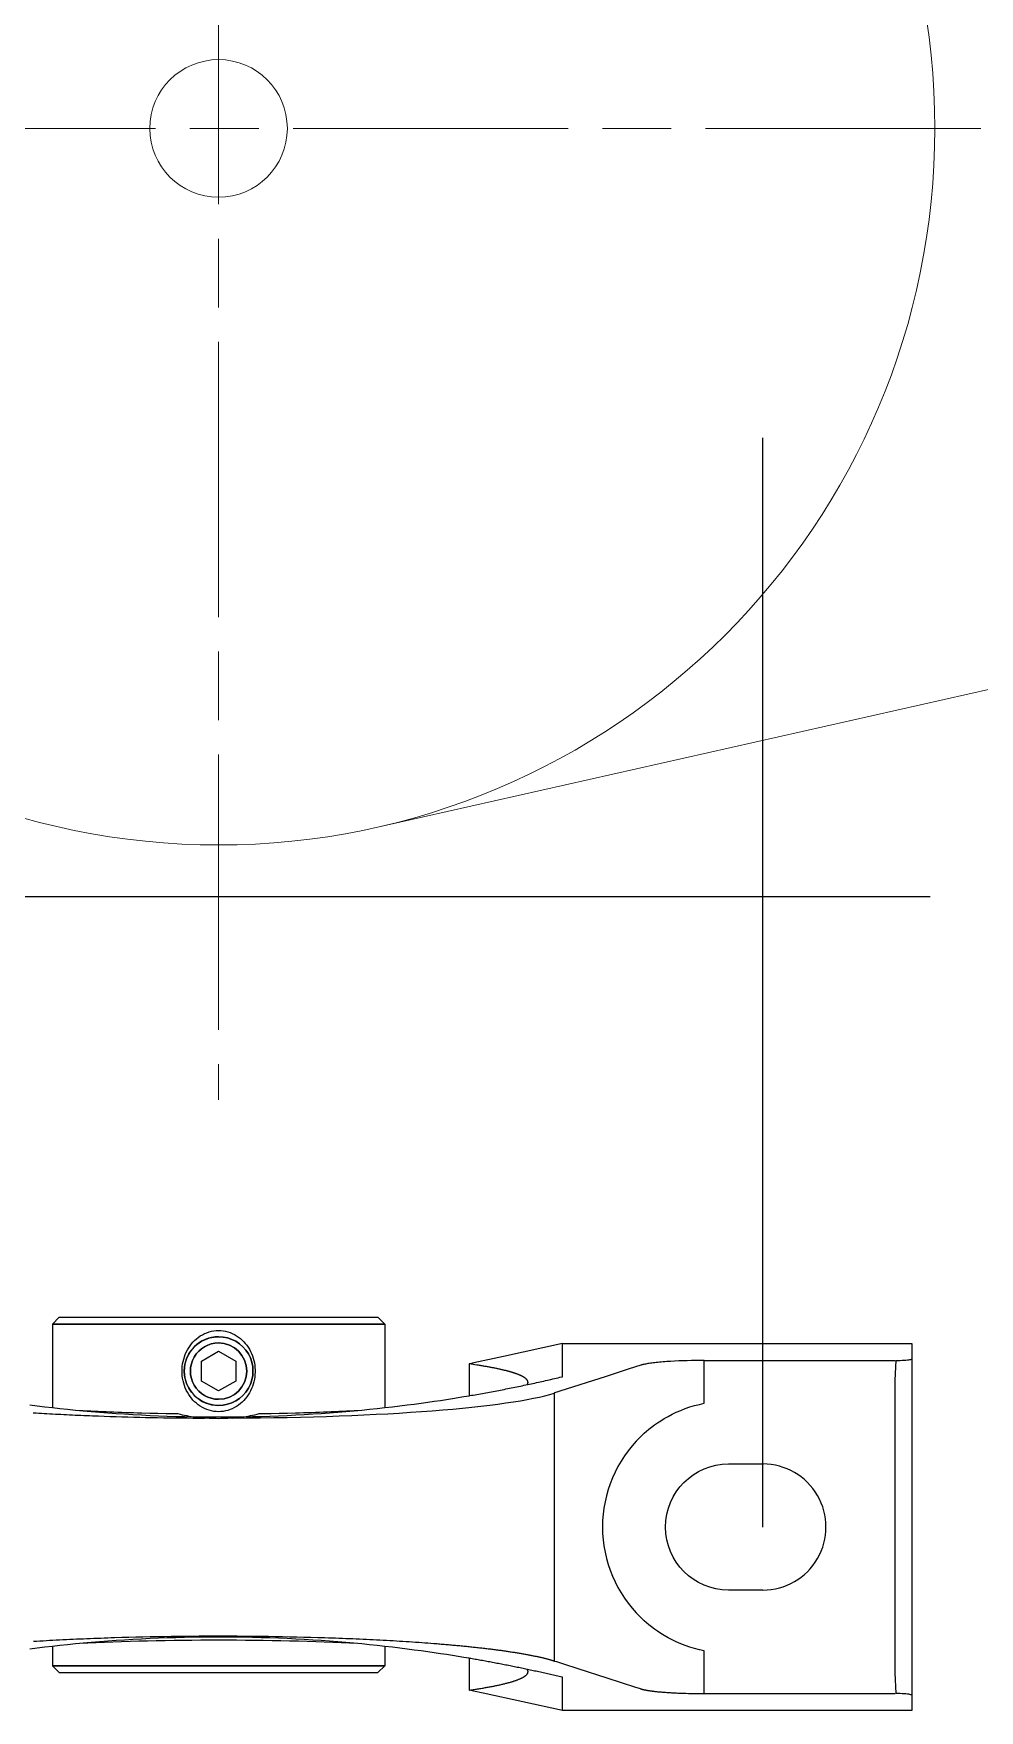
# Model space of a CAD drawing. Header units: millimetres. Extents: x 1269 to 5832, y 527 to 3540.
# Drawn here: x 5406.1 to 5488.6, y 1115.4 to 1261.6 of the extents above; entities that cross this region are included whole.
import ezdxf

# ---------------------------------------------------------------- set-up
doc = ezdxf.new("R2010")
doc.units = ezdxf.units.MM
doc.linetypes.add('ACAD_ISO08W100', pattern=[36, 24, -3, 6, -3])
for name, color, linetype in [('HIDDEN', 7, 'Continuous'), ('Osie', 7, 'ACAD_ISO08W100'), ('THICK', 7, 'Continuous')]:
    doc.layers.add(name, color=color, linetype=linetype)

msp = doc.modelspace()

# ---------------------------------------------------------------- linework, layer by layer
at = {"lineweight": 9}
msp.add_line((5435.977, 1192.392), (5598.282, 1228.974), dxfattribs=at)
for p, q in [((5469.735, 1131.37), (5469.735, 1226.362)), ((5356.735, 1186.362), (5484.32, 1186.362))]:
    msp.add_line(p, q)
for radius in [62.5, 6]:
    msp.add_circle((5422.235, 1253.362), radius, dxfattribs=at)
at = {"layer": 'HIDDEN'}
for points in [[(5416.235, 1149.07), (5422.235, 1149.07), (5436.735, 1149.07), (5422.235, 1149.07), (5407.735, 1149.07), (5422.235, 1149.07)], [(5428.235, 1149.07), (5422.235, 1149.07)], [(5422.235, 1119.27), (5416.235, 1119.27), (5422.235, 1119.27), (5436.735, 1119.27), (5422.235, 1119.27), (5407.735, 1119.27), (5422.235, 1119.27), (5428.235, 1119.27)]]:
    msp.add_lwpolyline(points, close=True, dxfattribs=at)
msp.add_lwpolyline([(5422.235, 1142.511, -1.0000002), (5422.235, 1147.428, 1.0000002)], format="xyb", close=True, dxfattribs=at)
for points in [[(5452.235, 1147.37), (5447.089, 1146.247), (5444.515, 1145.685), (5444.194, 1145.615), (5444.113, 1145.598), (5444.108, 1145.597), (5444.106, 1145.596), (5444.105, 1145.596), (5444.105, 1145.595), (5444.105, 1145.592), (5444.105, 1145.585), (5444.105, 1145.571), (5444.105, 1145.517), (5444.105, 1145.297), (5444.105, 1144.858), (5444.105, 1143.103), (5444.105, 1142.883), (5444.105, 1142.829), (5444.105, 1142.825), (5444.105, 1142.823), (5444.105, 1142.823), (5444.105, 1142.823), (5444.105, 1142.823), (5444.105, 1142.823), (5444.105, 1142.823), (5444.105, 1142.823), (5444.105, 1142.823), (5444.145, 1142.829), (5444.303, 1142.857), (5444.462, 1142.884), (5444.62, 1142.912), (5444.778, 1142.939), (5444.936, 1142.967), (5445.095, 1142.995), (5445.253, 1143.024), (5445.411, 1143.052), (5445.569, 1143.081), (5445.727, 1143.11), (5445.885, 1143.139), (5446.043, 1143.169), (5446.201, 1143.198), (5446.359, 1143.228), (5446.517, 1143.258), (5446.675, 1143.288), (5446.833, 1143.318), (5446.991, 1143.349), (5447.148, 1143.379), (5447.306, 1143.41), (5447.464, 1143.441), (5447.621, 1143.473), (5447.779, 1143.504), (5447.937, 1143.536), (5448.094, 1143.568), (5448.252, 1143.6), (5448.409, 1143.632), (5448.567, 1143.664), (5448.724, 1143.697), (5448.881, 1143.73), (5449.039, 1143.763), (5449.196, 1143.796), (5449.353, 1143.83), (5449.51, 1143.863), (5449.667, 1143.897), (5449.824, 1143.931), (5449.981, 1143.965), (5450.138, 1144), (5450.295, 1144.034), (5450.452, 1144.069), (5450.609, 1144.104), (5450.766, 1144.139), (5450.923, 1144.175), (5451.079, 1144.21), (5451.236, 1144.246), (5451.393, 1144.282), (5451.549, 1144.318), (5451.706, 1144.354), (5451.862, 1144.391), (5452.019, 1144.428), (5452.175, 1144.465), (5452.214, 1144.474), (5452.234, 1144.478), (5452.235, 1144.479), (5452.235, 1144.479), (5452.235, 1144.479), (5452.235, 1144.479), (5452.235, 1144.479), (5452.235, 1144.479), (5452.235, 1144.481), (5452.235, 1144.488), (5452.235, 1144.517), (5452.235, 1144.574), (5452.235, 1144.688), (5452.235, 1144.917), (5452.235, 1145.832), (5452.235, 1146.747), (5452.235, 1147.204), (5452.235, 1147.319), (5452.235, 1147.347), (5452.235, 1147.362), (5452.235, 1147.369), (5452.235, 1147.37), (5452.235, 1147.37), (5452.235, 1147.37), (5452.236, 1147.37), (5452.237, 1147.37), (5452.239, 1147.37), (5452.244, 1147.37), (5452.263, 1147.37), (5452.301, 1147.37), (5452.904, 1147.37), (5455.317, 1147.37), (5474.623, 1147.37), (5479.449, 1147.37), (5481.863, 1147.37), (5482.466, 1147.37), (5482.617, 1147.37), (5482.692, 1147.37), (5482.73, 1147.37), (5482.735, 1147.37), (5482.735, 1147.37), (5482.735, 1147.369), (5482.735, 1147.368), (5482.735, 1147.355), (5482.735, 1147.303), (5482.735, 1146.883), (5482.735, 1146.044)], [(5420.735, 1145.836), (5420.735, 1145.836)], [(5423.735, 1145.836), (5423.735, 1145.836)], [(5420.735, 1144.104), (5420.735, 1144.104)], [(5423.735, 1144.104), (5423.735, 1144.104)], [(5405.777, 1142.016), (5406.412, 1141.936), (5407.065, 1141.858), (5407.735, 1141.781), (5408.388, 1141.709), (5409.056, 1141.639), (5409.735, 1141.572), (5410.426, 1141.507), (5411.127, 1141.445), (5411.838, 1141.386), (5412.558, 1141.33), (5413.286, 1141.278), (5414.02, 1141.23), (5414.76, 1141.185), (5415.505, 1141.144), (5416.254, 1141.107), (5417.005, 1141.075), (5417.758, 1141.047), (5418.51, 1141.023), (5419.262, 1141.004), (5420.011, 1140.989), (5420.757, 1140.978), (5421.499, 1140.972), (5422.235, 1140.97), (5422.97, 1140.972), (5423.712, 1140.978), (5424.458, 1140.989), (5425.207, 1141.004), (5425.959, 1141.023), (5426.712, 1141.047), (5427.464, 1141.075), (5428.215, 1141.107), (5428.964, 1141.144), (5429.709, 1141.185), (5430.449, 1141.23), (5431.184, 1141.278), (5431.911, 1141.33), (5432.631, 1141.386), (5433.342, 1141.445), (5434.044, 1141.507), (5434.734, 1141.572), (5435.414, 1141.639), (5436.081, 1141.709), (5436.735, 1141.781), (5437.404, 1141.858), (5438.057, 1141.936), (5438.693, 1142.016), (5439.311, 1142.096), (5439.91, 1142.177), (5440.49, 1142.258), (5441.05, 1142.338), (5441.59, 1142.419), (5442.119, 1142.499), (5442.636, 1142.581), (5443.14, 1142.662), (5443.63, 1142.742), (5444.105, 1142.823)], [(5422.235, 1143.238), (5422.235, 1143.238)], [(5469.735, 1125.87), (5466.735, 1125.87), (5466.735, 1125.87)], [(5444.105, 1119.917), (5443.63, 1119.997), (5443.14, 1120.078), (5442.636, 1120.159), (5442.119, 1120.24), (5441.59, 1120.321), (5441.05, 1120.401), (5440.49, 1120.482), (5439.91, 1120.563), (5439.311, 1120.643), (5438.693, 1120.724), (5438.057, 1120.803), (5437.404, 1120.882), (5436.735, 1120.959), (5436.081, 1121.03), (5435.414, 1121.1), (5434.734, 1121.167), (5434.044, 1121.232), (5433.342, 1121.294), (5432.631, 1121.353), (5431.911, 1121.409), (5431.184, 1121.461), (5430.449, 1121.51), (5429.709, 1121.555), (5428.964, 1121.595), (5428.215, 1121.632), (5427.464, 1121.665), (5426.712, 1121.693), (5425.959, 1121.716), (5425.207, 1121.736), (5424.458, 1121.751), (5423.712, 1121.761), (5422.97, 1121.768), (5422.235, 1121.77), (5421.499, 1121.768), (5420.757, 1121.761), (5420.011, 1121.751), (5419.262, 1121.736), (5418.51, 1121.716), (5417.758, 1121.693), (5417.005, 1121.665), (5416.254, 1121.632), (5415.505, 1121.595), (5414.76, 1121.555), (5414.02, 1121.51), (5413.286, 1121.461), (5412.558, 1121.409), (5411.838, 1121.353), (5411.127, 1121.294), (5410.426, 1121.232), (5409.735, 1121.167), (5409.056, 1121.1), (5408.388, 1121.03), (5407.735, 1120.959), (5407.065, 1120.882), (5406.412, 1120.803), (5405.777, 1120.724)], [(5482.735, 1116.695), (5482.735, 1116.022), (5482.735, 1115.685), (5482.735, 1115.517), (5482.735, 1115.433), (5482.735, 1115.391), (5482.735, 1115.38), (5482.735, 1115.375), (5482.735, 1115.372), (5482.735, 1115.371), (5482.735, 1115.37), (5482.735, 1115.37), (5482.735, 1115.37), (5482.735, 1115.37), (5482.735, 1115.37), (5482.734, 1115.37), (5482.734, 1115.37), (5482.732, 1115.37), (5482.248, 1115.37), (5466.755, 1115.37), (5459.008, 1115.37), (5455.135, 1115.37), (5453.198, 1115.37), (5452.714, 1115.37), (5452.472, 1115.37), (5452.351, 1115.37), (5452.29, 1115.37), (5452.26, 1115.37), (5452.245, 1115.37), (5452.237, 1115.37), (5452.235, 1115.37), (5452.235, 1115.37), (5452.235, 1115.37), (5452.235, 1115.37), (5452.235, 1115.37), (5452.235, 1115.462), (5452.235, 1116.931), (5452.235, 1117.665), (5452.235, 1118.032), (5452.235, 1118.216), (5452.235, 1118.239), (5452.235, 1118.25), (5452.235, 1118.256), (5452.235, 1118.259), (5452.235, 1118.26), (5452.235, 1118.26), (5452.235, 1118.261), (5452.235, 1118.261), (5452.235, 1118.261), (5452.235, 1118.261), (5452.235, 1118.261), (5452.234, 1118.261), (5452.203, 1118.268), (5452.077, 1118.298), (5451.952, 1118.328), (5451.826, 1118.357), (5451.701, 1118.386), (5451.575, 1118.415), (5451.449, 1118.445), (5451.324, 1118.473), (5451.198, 1118.502), (5451.072, 1118.531), (5450.946, 1118.559), (5450.821, 1118.588), (5450.695, 1118.616), (5450.569, 1118.644), (5450.443, 1118.672), (5450.317, 1118.7), (5450.191, 1118.728), (5450.065, 1118.756), (5449.939, 1118.783), (5449.813, 1118.811), (5449.687, 1118.838), (5449.561, 1118.865), (5449.435, 1118.892), (5449.309, 1118.919), (5449.183, 1118.946), (5449.056, 1118.973), (5448.93, 1118.999), (5448.804, 1119.026), (5448.678, 1119.052), (5448.551, 1119.078), (5448.425, 1119.104), (5448.299, 1119.13), (5448.172, 1119.156), (5448.046, 1119.182), (5447.919, 1119.207), (5447.793, 1119.233), (5447.666, 1119.258), (5447.54, 1119.283), (5447.413, 1119.308), (5447.287, 1119.333), (5447.16, 1119.358), (5447.034, 1119.382), (5446.907, 1119.407), (5446.78, 1119.431), (5446.654, 1119.456), (5446.527, 1119.48), (5446.4, 1119.504), (5446.273, 1119.528), (5446.147, 1119.552), (5446.02, 1119.575), (5445.893, 1119.599), (5445.766, 1119.622), (5445.639, 1119.646), (5445.513, 1119.669), (5445.386, 1119.692), (5445.259, 1119.715), (5445.132, 1119.737), (5445.005, 1119.76), (5444.878, 1119.783), (5444.751, 1119.805), (5444.624, 1119.827), (5444.497, 1119.849), (5444.37, 1119.871), (5444.243, 1119.893), (5444.115, 1119.915), (5444.108, 1119.916), (5444.106, 1119.917), (5444.105, 1119.917), (5444.105, 1119.917), (5444.105, 1119.917), (5444.105, 1119.917), (5444.105, 1119.916), (5444.105, 1119.916), (5444.105, 1119.914), (5444.105, 1119.912), (5444.105, 1119.906), (5444.105, 1119.895), (5444.105, 1119.873), (5444.105, 1119.785), (5444.105, 1119.609), (5444.105, 1119.257), (5444.105, 1118.552), (5444.105, 1117.144)]]:
    msp.add_lwpolyline(points, dxfattribs=at)
msp.add_lwpolyline([(5466.735, 1125.87, -0.9999998), (5466.735, 1136.87), (5466.735, 1136.87), (5469.78, 1136.87)], format="xyb", dxfattribs=at)
at = {"layer": 'Osie', "linetype": 'ACAD_ISO08W100', "lineweight": 9}
for p, q in [((5422.235, 1342.74), (5422.235, 1168.629)), ((5356.735, 1253.362), (5620.785, 1253.362))]:
    msp.add_line(p, q, dxfattribs=at)
at = {"layer": 'THICK'}
for points in [[(5408.335, 1149.67), (5407.735, 1149.07)], [(5408.335, 1149.67), (5422.235, 1149.67), (5436.135, 1149.67)], [(5436.135, 1149.67), (5436.735, 1149.07), (5436.735, 1141.781)], [(5407.735, 1149.07), (5407.735, 1141.781)], [(5449.164, 1143.79), (5449.174, 1143.804), (5449.184, 1143.819), (5449.192, 1143.834), (5449.2, 1143.849), (5449.207, 1143.864), (5449.214, 1143.879), (5449.219, 1143.894), (5449.224, 1143.909), (5449.227, 1143.924), (5449.23, 1143.939), (5449.233, 1143.954), (5449.234, 1143.969), (5449.235, 1143.984), (5449.234, 1143.999), (5449.233, 1144.014), (5449.232, 1144.028), (5449.229, 1144.043), (5449.226, 1144.058), (5449.222, 1144.073), (5449.217, 1144.087), (5449.211, 1144.102), (5449.205, 1144.117), (5449.197, 1144.132), (5449.189, 1144.147), (5449.18, 1144.162), (5449.171, 1144.176), (5449.16, 1144.191), (5449.149, 1144.206), (5449.137, 1144.221), (5449.124, 1144.236), (5449.11, 1144.251), (5449.096, 1144.265), (5449.081, 1144.28), (5449.064, 1144.295), (5449.048, 1144.31), (5449.03, 1144.325), (5449.011, 1144.34), (5448.992, 1144.355), (5448.972, 1144.369), (5448.951, 1144.384), (5448.929, 1144.399), (5448.907, 1144.414), (5448.883, 1144.429), (5448.859, 1144.444), (5448.834, 1144.458), (5448.808, 1144.473), (5448.782, 1144.488), (5448.754, 1144.503), (5448.726, 1144.517), (5448.697, 1144.532), (5448.667, 1144.547), (5448.637, 1144.562), (5448.605, 1144.576), (5448.573, 1144.591), (5448.54, 1144.606), (5448.506, 1144.62), (5448.471, 1144.635), (5448.436, 1144.65), (5448.4, 1144.664), (5448.363, 1144.679), (5448.325, 1144.694), (5448.286, 1144.708), (5448.247, 1144.723), (5448.206, 1144.737), (5448.165, 1144.752), (5448.124, 1144.766), (5448.081, 1144.781), (5448.038, 1144.795), (5447.994, 1144.81), (5447.949, 1144.824), (5447.903, 1144.838), (5447.856, 1144.853), (5447.809, 1144.867), (5447.761, 1144.881), (5447.712, 1144.896), (5447.663, 1144.91), (5447.612, 1144.924), (5447.561, 1144.938), (5447.509, 1144.952), (5447.457, 1144.966), (5447.403, 1144.98), (5447.349, 1144.994), (5447.294, 1145.009), (5447.239, 1145.022), (5447.182, 1145.036), (5447.125, 1145.05), (5447.067, 1145.064), (5447.009, 1145.078), (5446.949, 1145.092), (5446.889, 1145.106), (5446.828, 1145.119), (5446.767, 1145.133), (5446.705, 1145.147), (5446.642, 1145.16), (5446.578, 1145.174), (5446.514, 1145.187), (5446.448, 1145.201), (5446.383, 1145.214), (5446.316, 1145.228), (5446.249, 1145.241), (5446.181, 1145.254), (5446.113, 1145.268), (5446.043, 1145.281), (5445.974, 1145.294), (5445.903, 1145.307), (5445.832, 1145.32), (5445.76, 1145.333), (5445.687, 1145.346), (5445.614, 1145.359), (5445.54, 1145.372), (5445.466, 1145.385), (5445.391, 1145.398), (5445.315, 1145.411), (5445.238, 1145.423), (5445.161, 1145.436), (5445.084, 1145.449), (5445.005, 1145.461), (5444.926, 1145.474), (5444.767, 1145.499), (5444.605, 1145.523), (5444.44, 1145.548), (5444.274, 1145.572), (5444.105, 1145.596)], [(5464.605, 1142.162), (5464.605, 1144.153), (5464.605, 1145.149), (5464.605, 1145.647), (5464.605, 1145.896), (5464.516, 1145.897), (5464.425, 1145.897), (5464.242, 1145.896), (5463.872, 1145.892), (5463.499, 1145.886), (5463.125, 1145.878), (5462.753, 1145.866), (5462.386, 1145.852), (5462.026, 1145.836), (5461.675, 1145.816), (5461.505, 1145.806), (5461.338, 1145.795), (5461.175, 1145.783), (5461.015, 1145.771), (5460.861, 1145.758), (5460.71, 1145.745), (5460.565, 1145.731), (5460.425, 1145.716), (5460.29, 1145.702), (5460.16, 1145.686), (5460.037, 1145.671), (5459.919, 1145.655), (5459.807, 1145.639), (5459.7, 1145.622), (5459.6, 1145.606), (5459.507, 1145.589), (5459.419, 1145.572), (5459.337, 1145.555), (5459.262, 1145.537), (5459.193, 1145.52), (5459.13, 1145.502), (5459.1, 1145.494), (5459.086, 1145.489), (5459.079, 1145.487), (5459.076, 1145.486), (5459.074, 1145.485), (5459.069, 1145.484), (5458.061, 1145.159), (5456.046, 1144.51), (5452.015, 1143.212), (5451.763, 1143.131), (5451.637, 1143.09), (5451.574, 1143.07), (5451.543, 1143.06), (5451.527, 1143.054), (5451.519, 1143.052), (5451.515, 1143.051), (5451.514, 1143.049), (5451.514, 1143.043), (5451.514, 1141.486), (5451.514, 1138.372), (5451.514, 1132.145), (5451.514, 1119.689)], [(5464.605, 1145.897), (5481.285, 1145.897)], [(5406.067, 1141.337), (5406.304, 1141.322), (5406.541, 1141.308), (5406.78, 1141.294), (5407.02, 1141.28), (5407.261, 1141.266), (5407.503, 1141.252), (5407.746, 1141.239), (5407.99, 1141.226), (5408.235, 1141.213), (5408.48, 1141.2), (5408.727, 1141.188), (5408.975, 1141.176), (5409.223, 1141.164), (5409.473, 1141.152), (5409.723, 1141.14), (5409.974, 1141.129), (5410.225, 1141.118), (5410.477, 1141.107), (5410.73, 1141.097), (5410.984, 1141.087), (5411.238, 1141.077), (5411.492, 1141.067), (5411.747, 1141.057), (5412.259, 1141.039), (5412.772, 1141.022), (5413.286, 1141.005), (5413.802, 1140.99), (5414.318, 1140.975), (5414.835, 1140.962), (5415.353, 1140.949), (5415.87, 1140.937), (5416.388, 1140.927), (5416.905, 1140.917), (5417.422, 1140.908), (5417.937, 1140.9), (5418.452, 1140.893), (5418.965, 1140.887), (5419.477, 1140.882), (5419.987, 1140.878), (5420.496, 1140.875), (5420.749, 1140.873), (5421.002, 1140.872)], [(5410.093, 1141.538), (5410.418, 1141.522), (5410.744, 1141.506), (5411.073, 1141.491), (5411.404, 1141.476), (5411.738, 1141.461), (5412.073, 1141.447), (5412.411, 1141.433), (5412.75, 1141.42), (5413.091, 1141.408), (5413.435, 1141.395), (5413.779, 1141.383), (5414.126, 1141.372), (5414.474, 1141.361), (5414.823, 1141.351), (5415.173, 1141.341), (5415.525, 1141.332), (5416.232, 1141.314), (5416.942, 1141.299), (5417.655, 1141.285), (5418.37, 1141.274), (5418.55, 1141.271), (5418.639, 1141.27), (5418.65, 1141.27), (5418.656, 1141.268), (5418.668, 1141.265), (5418.692, 1141.259), (5418.881, 1141.213), (5419.071, 1141.169), (5419.261, 1141.128), (5419.453, 1141.089), (5419.644, 1141.053), (5419.836, 1141.019), (5420.029, 1140.988)], [(5424.441, 1140.988), (5424.633, 1141.019), (5424.825, 1141.053), (5425.017, 1141.089), (5425.208, 1141.128), (5425.398, 1141.169), (5425.588, 1141.213), (5425.778, 1141.259), (5425.801, 1141.265), (5425.813, 1141.268), (5425.819, 1141.27), (5425.83, 1141.27), (5425.92, 1141.271), (5426.099, 1141.274), (5426.814, 1141.285), (5427.527, 1141.299), (5428.238, 1141.314), (5428.944, 1141.332), (5429.296, 1141.341), (5429.647, 1141.351), (5429.996, 1141.361), (5430.344, 1141.372), (5430.69, 1141.383), (5431.035, 1141.395), (5431.378, 1141.408), (5431.719, 1141.42), (5432.059, 1141.433), (5432.396, 1141.447), (5432.732, 1141.461), (5433.065, 1141.476), (5433.396, 1141.491), (5433.725, 1141.506), (5434.052, 1141.522), (5434.376, 1141.538)], [(5459.073, 1139.263), (5459.214, 1139.397), (5459.381, 1139.551), (5459.573, 1139.719), (5459.787, 1139.898), (5460.021, 1140.083), (5460.271, 1140.27), (5460.535, 1140.456), (5460.82, 1140.644), (5461.128, 1140.833), (5461.457, 1141.021), (5461.807, 1141.204), (5462.175, 1141.38), (5462.558, 1141.546), (5462.954, 1141.7), (5463.36, 1141.839), (5463.773, 1141.963), (5464.189, 1142.071), (5464.605, 1142.162)], [(5423.468, 1140.872), (5423.261, 1140.856), (5423.054, 1140.843), (5422.848, 1140.833), (5422.643, 1140.825), (5422.438, 1140.821), (5422.235, 1140.82), (5422.031, 1140.821), (5421.826, 1140.825), (5421.621, 1140.833), (5421.415, 1140.843), (5421.209, 1140.856), (5421.002, 1140.873)], [(5464.605, 1120.578), (5464.189, 1120.668), (5463.773, 1120.776), (5463.36, 1120.9), (5462.954, 1121.04), (5462.558, 1121.194), (5462.175, 1121.359), (5461.807, 1121.535), (5461.457, 1121.718), (5461.128, 1121.906), (5460.82, 1122.096), (5460.535, 1122.284), (5460.271, 1122.469), (5460.021, 1122.656), (5459.787, 1122.841), (5459.573, 1123.02), (5459.381, 1123.189), (5459.214, 1123.342), (5459.073, 1123.476)], [(5406.074, 1121.403), (5406.355, 1121.42), (5406.637, 1121.437), (5406.921, 1121.454), (5407.207, 1121.471), (5407.494, 1121.487), (5407.783, 1121.503), (5408.073, 1121.518), (5408.365, 1121.533), (5408.658, 1121.548), (5408.952, 1121.563), (5409.248, 1121.577), (5409.544, 1121.591), (5409.842, 1121.604), (5410.141, 1121.618), (5410.44, 1121.63), (5410.741, 1121.643), (5411.043, 1121.655), (5411.345, 1121.667), (5411.648, 1121.678), (5411.952, 1121.69), (5412.257, 1121.7), (5412.562, 1121.711), (5412.868, 1121.721), (5413.174, 1121.731), (5413.788, 1121.749), (5414.403, 1121.767), (5415.019, 1121.782), (5415.636, 1121.797), (5416.252, 1121.81), (5416.869, 1121.822), (5417.485, 1121.832), (5418.099, 1121.841), (5418.713, 1121.849), (5419.019, 1121.853), (5419.324, 1121.856), (5419.629, 1121.858), (5419.933, 1121.861), (5420.237, 1121.863), (5420.54, 1121.865), (5420.842, 1121.867), (5421.144, 1121.868), (5421.444, 1121.869), (5421.744, 1121.869), (5422.043, 1121.87), (5422.341, 1121.87), (5422.64, 1121.869), (5422.94, 1121.869), (5423.24, 1121.868), (5423.541, 1121.867), (5423.843, 1121.865), (5424.146, 1121.864), (5424.45, 1121.862), (5424.754, 1121.859), (5425.059, 1121.857), (5425.364, 1121.853), (5425.67, 1121.85), (5425.976, 1121.846), (5426.59, 1121.838), (5427.205, 1121.829), (5427.821, 1121.818), (5428.438, 1121.805), (5429.054, 1121.792), (5429.671, 1121.777), (5430.287, 1121.761), (5430.901, 1121.743), (5431.515, 1121.724), (5431.821, 1121.714), (5432.126, 1121.703), (5432.431, 1121.693), (5432.735, 1121.682), (5433.038, 1121.67), (5433.341, 1121.659), (5433.643, 1121.646), (5433.943, 1121.634), (5434.243, 1121.621), (5434.543, 1121.608), (5434.841, 1121.595), (5435.137, 1121.581), (5435.433, 1121.567), (5435.728, 1121.552), (5436.021, 1121.538), (5436.313, 1121.523), (5436.604, 1121.507), (5436.893, 1121.491), (5437.181, 1121.475), (5437.467, 1121.459), (5437.752, 1121.442), (5438.035, 1121.425), (5438.316, 1121.408), (5438.596, 1121.39), (5438.873, 1121.372), (5439.149, 1121.354), (5439.424, 1121.335), (5439.696, 1121.316), (5439.966, 1121.297), (5440.234, 1121.278), (5440.5, 1121.258), (5440.764, 1121.238), (5441.026, 1121.217), (5441.286, 1121.197), (5441.415, 1121.186), (5441.543, 1121.176), (5441.671, 1121.165), (5441.799, 1121.155), (5441.925, 1121.144), (5442.051, 1121.133), (5442.177, 1121.122), (5442.302, 1121.111), (5442.426, 1121.1), (5442.55, 1121.089), (5442.673, 1121.078), (5442.795, 1121.067), (5442.917, 1121.056), (5443.038, 1121.045), (5443.159, 1121.033), (5443.279, 1121.022), (5443.398, 1121.01), (5443.517, 1120.999), (5443.635, 1120.987), (5443.752, 1120.976), (5443.869, 1120.964), (5443.985, 1120.952), (5444.1, 1120.94), (5444.215, 1120.929), (5444.329, 1120.917), (5444.442, 1120.905), (5444.555, 1120.893), (5444.667, 1120.88), (5444.778, 1120.868), (5444.889, 1120.856), (5444.999, 1120.844), (5445.108, 1120.831), (5445.216, 1120.819), (5445.324, 1120.807), (5445.431, 1120.794), (5445.537, 1120.782), (5445.643, 1120.769), (5445.748, 1120.756), (5445.852, 1120.744), (5445.955, 1120.731), (5446.058, 1120.718), (5446.16, 1120.706), (5446.261, 1120.693), (5446.362, 1120.68), (5446.462, 1120.667), (5446.561, 1120.654), (5446.659, 1120.641), (5446.756, 1120.628), (5446.853, 1120.615), (5446.949, 1120.601), (5447.044, 1120.588), (5447.139, 1120.575), (5447.232, 1120.562), (5447.325, 1120.548), (5447.418, 1120.535), (5447.509, 1120.522), (5447.6, 1120.508), (5447.689, 1120.495), (5447.779, 1120.481), (5447.867, 1120.468), (5447.954, 1120.454), (5448.041, 1120.441), (5448.127, 1120.427), (5448.212, 1120.413), (5448.297, 1120.4), (5448.38, 1120.386), (5448.463, 1120.372), (5448.545, 1120.358), (5448.627, 1120.345), (5448.707, 1120.331), (5448.787, 1120.317), (5448.866, 1120.303), (5448.944, 1120.289), (5449.021, 1120.275), (5449.098, 1120.261), (5449.174, 1120.247), (5449.248, 1120.233), (5449.323, 1120.219), (5449.396, 1120.205), (5449.469, 1120.191), (5449.54, 1120.177), (5449.611, 1120.163), (5449.682, 1120.149), (5449.751, 1120.134), (5449.82, 1120.12), (5449.888, 1120.106), (5449.955, 1120.092), (5450.021, 1120.078), (5450.086, 1120.063), (5450.151, 1120.049), (5450.215, 1120.035), (5450.278, 1120.021), (5450.34, 1120.006), (5450.402, 1119.992), (5450.462, 1119.978), (5450.522, 1119.963), (5450.582, 1119.949), (5450.64, 1119.935), (5450.697, 1119.92), (5450.754, 1119.906), (5450.81, 1119.891), (5450.865, 1119.877), (5450.92, 1119.863), (5450.974, 1119.848), (5451.026, 1119.834), (5451.079, 1119.819), (5451.13, 1119.805), (5451.18, 1119.791), (5451.23, 1119.776), (5451.279, 1119.762), (5451.328, 1119.747), (5451.375, 1119.733), (5451.422, 1119.719), (5451.468, 1119.704), (5451.513, 1119.69), (5451.552, 1119.677), (5451.709, 1119.626), (5452.337, 1119.424), (5453.593, 1119.02), (5456.105, 1118.211), (5458.616, 1117.401), (5458.93, 1117.3), (5459.009, 1117.275), (5459.048, 1117.262), (5459.068, 1117.256), (5459.073, 1117.255), (5459.073, 1117.254), (5459.074, 1117.254), (5459.074, 1117.254), (5459.076, 1117.253), (5459.094, 1117.248), (5459.112, 1117.242), (5459.13, 1117.237), (5459.149, 1117.232), (5459.169, 1117.226), (5459.189, 1117.221), (5459.21, 1117.215), (5459.231, 1117.21), (5459.253, 1117.204), (5459.276, 1117.199), (5459.299, 1117.194), (5459.323, 1117.188), (5459.347, 1117.183), (5459.372, 1117.177), (5459.398, 1117.172), (5459.424, 1117.167), (5459.451, 1117.161), (5459.478, 1117.156), (5459.506, 1117.151), (5459.535, 1117.145), (5459.564, 1117.14), (5459.594, 1117.135), (5459.624, 1117.13), (5459.655, 1117.124), (5459.686, 1117.119), (5459.719, 1117.114), (5459.751, 1117.109), (5459.785, 1117.104), (5459.819, 1117.099), (5459.853, 1117.094), (5459.888, 1117.089), (5459.924, 1117.084), (5459.96, 1117.079), (5459.997, 1117.074), (5460.034, 1117.069), (5460.072, 1117.064), (5460.15, 1117.054), (5460.229, 1117.045), (5460.311, 1117.035), (5460.395, 1117.026), (5460.481, 1117.017), (5460.569, 1117.008), (5460.659, 1117), (5460.751, 1116.991), (5460.845, 1116.983), (5460.941, 1116.975), (5461.038, 1116.967), (5461.137, 1116.959), (5461.238, 1116.952), (5461.34, 1116.945), (5461.444, 1116.938), (5461.549, 1116.931), (5461.656, 1116.924), (5461.763, 1116.918), (5461.872, 1116.912), (5461.982, 1116.906), (5462.093, 1116.901), (5462.205, 1116.895), (5462.317, 1116.89), (5462.431, 1116.885), (5462.545, 1116.881), (5462.66, 1116.877), (5462.775, 1116.872), (5463.006, 1116.865), (5463.239, 1116.859), (5463.472, 1116.854), (5463.705, 1116.85), (5463.937, 1116.846), (5464.167, 1116.844), (5464.282, 1116.843), (5464.396, 1116.843), (5464.51, 1116.842), (5464.566, 1116.842), (5464.594, 1116.842), (5464.601, 1116.842), (5464.605, 1116.842), (5464.615, 1116.842), (5464.659, 1116.842), (5470.201, 1116.842), (5481.285, 1116.842)], [(5407.735, 1120.959), (5407.735, 1119.27)], [(5436.735, 1120.959), (5436.735, 1119.27), (5436.135, 1118.67)], [(5464.605, 1116.842), (5464.605, 1120.578)], [(5407.735, 1119.27), (5408.335, 1118.67), (5422.235, 1118.67), (5436.135, 1118.67)], [(5452.235, 1115.37), (5445.328, 1116.877), (5444.465, 1117.065), (5444.249, 1117.112), (5444.141, 1117.136), (5444.114, 1117.142), (5444.108, 1117.143), (5444.106, 1117.143), (5444.105, 1117.144), (5444.105, 1117.144), (5444.106, 1117.144), (5444.112, 1117.145), (5444.138, 1117.148), (5444.241, 1117.163), (5444.342, 1117.178), (5444.443, 1117.192), (5444.544, 1117.207), (5444.643, 1117.222), (5444.741, 1117.237), (5444.839, 1117.252), (5444.935, 1117.267), (5445.031, 1117.282), (5445.126, 1117.298), (5445.22, 1117.313), (5445.313, 1117.328), (5445.405, 1117.344), (5445.496, 1117.36), (5445.586, 1117.375), (5445.675, 1117.391), (5445.764, 1117.407), (5445.851, 1117.423), (5445.937, 1117.439), (5446.022, 1117.455), (5446.107, 1117.471), (5446.19, 1117.487), (5446.272, 1117.503), (5446.353, 1117.519), (5446.434, 1117.536), (5446.513, 1117.552), (5446.591, 1117.568), (5446.668, 1117.585), (5446.744, 1117.601), (5446.819, 1117.618), (5446.893, 1117.635), (5446.966, 1117.651), (5447.038, 1117.668), (5447.108, 1117.685), (5447.178, 1117.702), (5447.246, 1117.719), (5447.314, 1117.736), (5447.38, 1117.753), (5447.445, 1117.77), (5447.509, 1117.787), (5447.572, 1117.804), (5447.634, 1117.822), (5447.695, 1117.839), (5447.754, 1117.856), (5447.813, 1117.874), (5447.87, 1117.891), (5447.926, 1117.908), (5447.981, 1117.926), (5448.035, 1117.943), (5448.088, 1117.961), (5448.139, 1117.979), (5448.19, 1117.996), (5448.239, 1118.014), (5448.287, 1118.032), (5448.334, 1118.049), (5448.379, 1118.067), (5448.424, 1118.085), (5448.467, 1118.103), (5448.509, 1118.12), (5448.55, 1118.138), (5448.59, 1118.156), (5448.629, 1118.174), (5448.666, 1118.192), (5448.702, 1118.21), (5448.737, 1118.228), (5448.771, 1118.246), (5448.803, 1118.264), (5448.835, 1118.282), (5448.865, 1118.3), (5448.894, 1118.318), (5448.922, 1118.336), (5448.949, 1118.354), (5448.974, 1118.372), (5448.998, 1118.39), (5449.021, 1118.408), (5449.043, 1118.426), (5449.064, 1118.444), (5449.083, 1118.462), (5449.102, 1118.48), (5449.119, 1118.498), (5449.135, 1118.516), (5449.15, 1118.534), (5449.163, 1118.552), (5449.175, 1118.57), (5449.187, 1118.588), (5449.197, 1118.606), (5449.205, 1118.624), (5449.213, 1118.642), (5449.22, 1118.66), (5449.225, 1118.678), (5449.229, 1118.696), (5449.232, 1118.714), (5449.234, 1118.732), (5449.235, 1118.75), (5449.234, 1118.768), (5449.233, 1118.786), (5449.23, 1118.805), (5449.226, 1118.823), (5449.22, 1118.841), (5449.214, 1118.859), (5449.206, 1118.877), (5449.198, 1118.895), (5449.188, 1118.914), (5449.176, 1118.932), (5449.164, 1118.95)]]:
    msp.add_lwpolyline(points, dxfattribs=at)
for points in [[(5422.03, 1141.436), (5421.823, 1141.458), (5421.617, 1141.496), (5421.412, 1141.549), (5421.211, 1141.618), (5421.014, 1141.7), (5420.824, 1141.797), (5420.641, 1141.906), (5420.466, 1142.028), (5420.3, 1142.16), (5420.145, 1142.301), (5420.001, 1142.449), (5419.868, 1142.603), (5419.743, 1142.767), (5419.626, 1142.941), (5419.518, 1143.124), (5419.42, 1143.315), (5419.332, 1143.512), (5419.256, 1143.715), (5419.192, 1143.923), (5419.139, 1144.133), (5419.099, 1144.344), (5419.07, 1144.555), (5419.053, 1144.764), (5419.048, 1144.97), (5419.053, 1145.175), (5419.07, 1145.385), (5419.099, 1145.596), (5419.139, 1145.807), (5419.192, 1146.017), (5419.256, 1146.224), (5419.332, 1146.427), (5419.42, 1146.625), (5419.518, 1146.816), (5419.626, 1146.999), (5419.743, 1147.172), (5419.868, 1147.336), (5420.001, 1147.491), (5420.145, 1147.639), (5420.3, 1147.78), (5420.466, 1147.912), (5420.641, 1148.033), (5420.824, 1148.143), (5421.014, 1148.239), (5421.211, 1148.322), (5421.412, 1148.39), (5421.617, 1148.443), (5421.823, 1148.481), (5422.03, 1148.504), (5422.235, 1148.511), (5422.436, 1148.504), (5422.638, 1148.482), (5422.84, 1148.446), (5423.041, 1148.395), (5423.239, 1148.329), (5423.432, 1148.25), (5423.62, 1148.157), (5423.8, 1148.051), (5423.973, 1147.934), (5424.137, 1147.807), (5424.292, 1147.67), (5424.436, 1147.526), (5424.568, 1147.376), (5424.693, 1147.218), (5424.81, 1147.051), (5424.918, 1146.874), (5425.018, 1146.689), (5425.107, 1146.498), (5425.186, 1146.3), (5425.254, 1146.099), (5425.31, 1145.894), (5425.355, 1145.687), (5425.388, 1145.48), (5425.41, 1145.274), (5425.42, 1145.07), (5425.42, 1144.869), (5425.41, 1144.666), (5425.388, 1144.46), (5425.355, 1144.253), (5425.31, 1144.046), (5425.254, 1143.841), (5425.186, 1143.639), (5425.107, 1143.442), (5425.018, 1143.25), (5424.918, 1143.066), (5424.81, 1142.889), (5424.693, 1142.721), (5424.568, 1142.563), (5424.436, 1142.413), (5424.292, 1142.269), (5424.137, 1142.133), (5423.973, 1142.005), (5423.8, 1141.888), (5423.62, 1141.783), (5423.432, 1141.69), (5423.239, 1141.61), (5423.041, 1141.545), (5422.84, 1141.493), (5422.638, 1141.457), (5422.436, 1141.436), (5422.235, 1141.428)], [(5423.735, 1145.836), (5423.735, 1144.104), (5422.235, 1143.238), (5420.735, 1144.104), (5420.735, 1145.836), (5422.235, 1146.702), (5422.235, 1146.702)], [(5482.735, 1146.044), (5482.735, 1142.364), (5482.735, 1138.683), (5482.735, 1135.003), (5482.735, 1131.322), (5482.735, 1127.642), (5482.735, 1123.961), (5482.735, 1120.281), (5482.735, 1116.696), (5482.725, 1116.713), (5482.693, 1116.73), (5482.64, 1116.747), (5482.563, 1116.765), (5482.463, 1116.781), (5482.342, 1116.796), (5482.202, 1116.809), (5482.047, 1116.82), (5481.881, 1116.829), (5481.71, 1116.836), (5481.537, 1116.84), (5481.367, 1116.842), (5481.285, 1118.664), (5481.285, 1122.308), (5481.285, 1125.951), (5481.285, 1129.595), (5481.285, 1133.239), (5481.285, 1136.882), (5481.285, 1140.526), (5481.285, 1144.169), (5481.372, 1145.897), (5481.542, 1145.899), (5481.714, 1145.904), (5481.885, 1145.91), (5482.051, 1145.919), (5482.205, 1145.931), (5482.345, 1145.944), (5482.466, 1145.959), (5482.565, 1145.975), (5482.642, 1145.992), (5482.695, 1146.01), (5482.725, 1146.027)]]:
    msp.add_lwpolyline(points, close=True, dxfattribs=at)
for points in [[(5422.235, 1141.97, -1.0000002), (5422.235, 1147.97, 0.9999998), (5422.235, 1141.97)], [(5469.735, 1125.87, 1.0000002), (5469.735, 1136.87)]]:
    msp.add_lwpolyline(points, format="xyb", dxfattribs=at)
for points in [[(5422.235, 1141.97, 1.0000002), (5422.235, 1147.97, -1.0000002)], [(5422.235, 1142.511, 0.9999998), (5422.235, 1147.428, -0.9999998)]]:
    msp.add_lwpolyline(points, format="xyb", close=True, dxfattribs=at)
for centre, major_axis, ratio, start_param, end_param in [((5422.235, 1143.988), (30.7, 0), 0.1015625, -1.5306239, -0.3054326), ((5466.735, 1131.37), (11, 0), 1, 2.3412869, 3.9418984), ((5422.235, 1118.752), (27, 0), 0.1015625, 1.1043959, 2.0371968)]:
    msp.add_ellipse(centre, major_axis=major_axis, ratio=ratio, start_param=start_param, end_param=end_param, dxfattribs=at)

doc.saveas('drawing.dxf')
